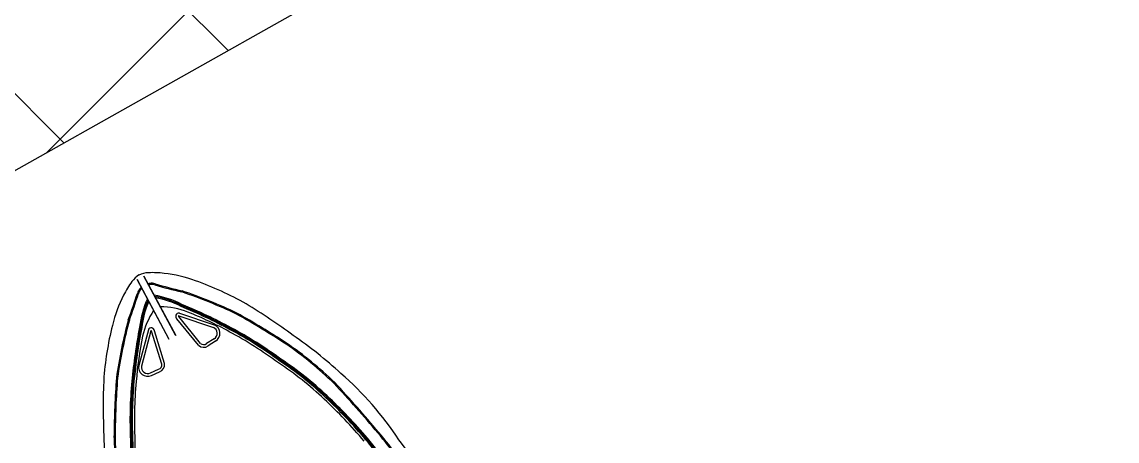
# Model space of a CAD drawing. Header units: metres. Extents: x 267365 to 277461, y 2088854 to 2108025.
# Drawn here: x 273625.7 to 273702.4, y 2097497.3 to 2097526.6 of the extents above; entities that cross this region are included whole.
import ezdxf

# ---------------------------------------------------------------- set-up
doc = ezdxf.new("R2010")
doc.units = ezdxf.units.M
doc.layers.add('HARBOUR', color=1, linetype='Continuous')

msp = doc.modelspace()

# ---------------------------------------------------------------- linework, layer by layer
at = {"color": 30}
for p, q in [((273636.014, 2097504.443), (273633.798, 2097508.577)), ((273633.798, 2097508.577), (273636.032, 2097504.411)), ((273636.014, 2097504.443), (273633.798, 2097508.577)), ((273633.798, 2097508.577), (273636.032, 2097504.411)), ((273634.272, 2097508.831), (273636.505, 2097504.665)), ((273636.488, 2097504.697), (273634.272, 2097508.831)), ((273634.272, 2097508.831), (273636.505, 2097504.665)), ((273636.488, 2097504.697), (273634.272, 2097508.831)), ((273636.718, 2097506.043), (273639.137, 2097505.231)), ((273636.718, 2097506.043), (273639.137, 2097505.231)), ((273636.758, 2097506.232), (273639.205, 2097505.41)), ((273636.758, 2097506.232), (273639.205, 2097505.41)), ((273638.102, 2097503.991), (273636.589, 2097505.838)), ((273638.102, 2097503.991), (273636.589, 2097505.838)), ((273638.244, 2097504.119), (273636.716, 2097505.987)), ((273638.244, 2097504.119), (273636.716, 2097505.987)), ((273634.587, 2097505.067), (273633.917, 2097502.575)), ((273634.587, 2097505.067), (273633.917, 2097502.575)), ((273634.766, 2097504.996), (273634.104, 2097502.532)), ((273634.766, 2097504.996), (273634.104, 2097502.532)), ((273635.524, 2097502.661), (273634.814, 2097504.967)), ((273635.524, 2097502.661), (273634.814, 2097504.967)), ((273635.71, 2097502.708), (273635.008, 2097504.99)), ((273635.71, 2097502.708), (273635.008, 2097504.99)), ((273639.195, 2097504.439), (273638.663, 2097504.102)), ((273639.195, 2097504.439), (273638.663, 2097504.102)), ((273639.296, 2097504.276), (273638.774, 2097503.945)), ((273639.296, 2097504.276), (273638.774, 2097503.945)), ((273634.731, 2097502.045), (273635.307, 2097502.302)), ((273634.731, 2097502.045), (273635.307, 2097502.302)), ((273634.811, 2097501.871), (273635.375, 2097502.123)), ((273634.811, 2097501.871), (273635.375, 2097502.123))]:
    msp.add_line(p, q, dxfattribs=at)
for centre, radius, start, end in [((273638.261, 2097504.843), 6.02, 143.32171, 153.94005), ((273638.261, 2097504.843), 6.02, 143.32171, 153.94005), ((273634.776, 2097507.506), 1.635, 121.25149, 145.20111), ((273634.776, 2097507.506), 1.635, 121.25149, 145.20111), ((273634.622, 2097507.423), 1.635, 91.19916, 115.14878), ((273634.622, 2097507.423), 1.635, 91.19916, 115.14878), ((273634.912, 2097503.047), 6.02, 82.46022, 93.07856), ((273634.912, 2097503.047), 6.02, 82.46022, 93.07856), ((273634.656, 2097499.582), 9.491, 70.05418, 83.67781), ((273634.656, 2097499.582), 9.491, 70.05418, 83.67781), ((273630.221, 2097487.097), 22.74, 60.46061, 70.28005), ((273630.221, 2097487.097), 22.74, 60.46061, 70.28005), ((273603.276, 2097517.071), 31.969, 339.30571, 342.80041), ((273603.276, 2097517.071), 31.969, 339.30571, 342.80041), ((273603.276, 2097517.071), 32.046, 339.31259, 342.80377), ((273603.276, 2097517.071), 32.046, 339.31259, 342.80377), ((273634.477, 2097507.446), 0.683, 135.34226, 165.50812), ((273634.477, 2097507.446), 0.683, 135.34226, 165.50812), ((273634.477, 2097507.446), 0.606, 135.13681, 165.67357), ((273634.477, 2097507.446), 0.606, 135.13681, 165.67357), ((273634.936, 2097507.096), 1.258, 132.13932, 138.65591), ((273634.936, 2097507.096), 1.258, 132.13932, 138.65591), ((273634.936, 2097507.096), 1.181, 133.0647, 138.76539), ((273634.936, 2097507.096), 1.181, 133.0647, 138.76539), ((273634.875, 2097507.063), 1.258, 97.74435, 104.26094), ((273634.875, 2097507.063), 1.258, 97.74435, 104.26094), ((273634.875, 2097507.063), 1.181, 97.63488, 103.33557), ((273634.875, 2097507.063), 1.181, 97.63488, 103.33557), ((273634.837, 2097507.639), 0.683, 70.89215, 101.058), ((273634.837, 2097507.639), 0.683, 70.89215, 101.058), ((273634.837, 2097507.639), 0.606, 70.72669, 101.26345), ((273634.837, 2097507.639), 0.606, 70.72669, 101.26345), ((273644.087, 2097538.954), 32.046, 253.5965, 257.08768), ((273644.087, 2097538.954), 32.046, 253.5965, 257.08768), ((273644.087, 2097538.954), 31.969, 253.59985, 257.09456), ((273644.087, 2097538.954), 31.969, 253.59985, 257.09456), ((273625.797, 2097474.737), 34.808, 64.55044, 71.35354), ((273625.797, 2097474.737), 34.808, 64.55044, 71.35354), ((273625.797, 2097474.737), 34.885, 64.54623, 71.35986), ((273625.797, 2097474.737), 34.885, 64.54623, 71.35986), ((273641.289, 2097503.138), 9.491, 152.72246, 166.34608), ((273641.289, 2097503.138), 9.491, 152.72246, 166.34608), ((273640.383, 2097504.532), 6.452, 155.30943, 173.56801), ((273640.383, 2097504.532), 6.452, 155.30943, 173.56801), ((273640.383, 2097504.532), 6.375, 155.83302, 173.59516), ((273640.383, 2097504.532), 6.375, 155.83302, 173.59516), ((273640.383, 2097504.532), 6.298, 156.37322, 173.62281), ((273640.383, 2097504.532), 6.298, 156.37322, 173.62281), ((273633.996, 2097501.107), 6.452, 62.83226, 81.09084), ((273633.996, 2097501.107), 6.452, 62.83226, 81.09084), ((273633.996, 2097501.107), 6.375, 62.80511, 80.56725), ((273633.996, 2097501.107), 6.375, 62.80511, 80.56725), ((273633.996, 2097501.107), 6.298, 62.77746, 80.02705), ((273633.996, 2097501.107), 6.298, 62.77746, 80.02705), ((273621.654, 2097470.208), 39.701, 61.83125, 67.35179), ((273621.654, 2097470.208), 39.701, 61.83125, 67.35179), ((273618.041, 2097468.342), 45.082, 53.70352, 58.74505), ((273618.041, 2097468.342), 45.082, 53.70352, 58.74505), ((273639.429, 2097503.458), 5.367, 146.49881, 167.60083), ((273639.429, 2097503.458), 5.367, 146.49881, 167.60083), ((273635.418, 2097501.308), 5.367, 68.79943, 89.90146), ((273635.418, 2097501.308), 5.367, 68.79943, 89.90146), ((273636.721, 2097506.014), 0.22, 80.39723, 233.14367), ((273636.721, 2097506.014), 0.22, 80.39723, 233.14367), ((273636.721, 2097506.014), 0.0285, 96.51397, 258.45497), ((273636.721, 2097506.014), 0.0285, 96.51397, 258.45497), ((273621.654, 2097470.208), 39.547, 61.83144, 67.36061), ((273621.654, 2097470.208), 39.547, 61.83144, 67.36061), ((273621.654, 2097470.208), 39.624, 61.83132, 67.35618), ((273621.654, 2097470.208), 39.624, 61.83132, 67.35618), ((273626.885, 2097480.571), 27.79, 61.2533, 67.85857), ((273626.885, 2097480.571), 27.79, 61.2533, 67.85857), ((273611.064, 2097453.195), 60.726, 56.89969, 60.73003), ((273611.064, 2097453.195), 60.726, 56.89969, 60.73003), ((273611.064, 2097453.195), 60.802, 56.8987, 60.73244), ((273611.064, 2097453.195), 60.802, 56.8987, 60.73244), ((273654.142, 2097499.923), 22.74, 166.12022, 175.93966), ((273654.142, 2097499.923), 22.74, 166.12022, 175.93966), ((273666.885, 2097496.768), 34.885, 165.04041, 171.85404), ((273666.885, 2097496.768), 34.885, 165.04041, 171.85404), ((273666.885, 2097496.768), 34.808, 165.04673, 171.84983), ((273666.885, 2097496.768), 34.808, 165.04673, 171.84983), ((273638.965, 2097504.82), 0.637, 301.31231, 67.92165), ((273638.965, 2097504.82), 0.637, 301.31231, 67.92165), ((273672.95, 2097497.713), 39.701, 169.04848, 174.56902), ((273672.95, 2097497.713), 39.701, 169.04848, 174.56902), ((273672.95, 2097497.713), 39.624, 169.04409, 174.56895), ((273672.95, 2097497.713), 39.624, 169.04409, 174.56895), ((273672.95, 2097497.713), 39.547, 169.03966, 174.56882), ((273672.95, 2097497.713), 39.547, 169.03966, 174.56882), ((273661.424, 2097499.09), 27.79, 168.5417, 175.14697), ((273661.424, 2097499.09), 27.79, 168.5417, 175.14697), ((273634.788, 2097504.978), 0.22, 3.2566, 156.00304), ((273634.788, 2097504.978), 0.22, 3.2566, 156.00304), ((273634.788, 2097504.978), 0.0285, 337.9453, 139.8863), ((273634.788, 2097504.978), 0.0285, 337.9453, 139.8863), ((273638.965, 2097504.82), 0.445, 301.10893, 67.22987), ((273638.965, 2097504.82), 0.445, 301.10893, 67.22987), ((273626.595, 2097479.532), 28.842, 53.6288, 61.7411), ((273626.595, 2097479.532), 28.842, 53.6288, 61.7411), ((273626.595, 2097479.532), 28.995, 53.63641, 61.74139), ((273626.595, 2097479.532), 28.995, 53.63641, 61.74139), ((273626.595, 2097479.532), 29.072, 53.64018, 61.74146), ((273626.595, 2097479.532), 29.072, 53.64018, 61.74146), ((273626.595, 2097479.532), 29.149, 53.64393, 61.74161), ((273626.595, 2097479.532), 29.149, 53.64393, 61.74161), ((273626.819, 2097478.779), 31.486, 47.55716, 55.33459), ((273626.819, 2097478.779), 31.486, 47.55716, 55.33459), ((273638.463, 2097504.344), 0.505, 224.33464, 308.00621), ((273638.463, 2097504.344), 0.505, 224.33464, 308.00621), ((273638.463, 2097504.344), 0.314, 225.69217, 309.53329), ((273638.463, 2097504.344), 0.314, 225.69217, 309.53329), ((273628.881, 2097481.876), 26.979, 46.11668, 55.33352), ((273628.881, 2097481.876), 26.979, 46.11668, 55.33352), ((273628.881, 2097481.876), 27.056, 46.11234, 55.33574), ((273628.881, 2097481.876), 27.056, 46.11234, 55.33574), ((273630.575, 2097482.924), 24.087, 46.66502, 56.48515), ((273630.575, 2097482.924), 24.087, 46.66502, 56.48515), ((273634.541, 2097502.448), 0.637, 168.47862, 295.08796), ((273634.541, 2097502.448), 0.637, 168.47862, 295.08796), ((273634.541, 2097502.448), 0.445, 169.1704, 295.29134), ((273634.541, 2097502.448), 0.445, 169.1704, 295.29134), ((273635.216, 2097502.602), 0.314, 286.86697, 10.7081), ((273635.216, 2097502.602), 0.314, 286.86697, 10.7081), ((273635.216, 2097502.602), 0.505, 288.39405, 12.06563), ((273635.216, 2097502.602), 0.505, 288.39405, 12.06563), ((273630.575, 2097482.924), 23.78, 46.66404, 56.50348), ((273630.575, 2097482.924), 23.78, 46.66404, 56.50348), ((273630.575, 2097482.924), 23.934, 46.66454, 56.49426), ((273630.575, 2097482.924), 23.934, 46.66454, 56.49426), ((273630.575, 2097482.924), 24.011, 46.66479, 56.48969), ((273630.575, 2097482.924), 24.011, 46.66479, 56.48969), ((273676.504, 2097499.689), 45.082, 177.65521, 182.69675), ((273676.504, 2097499.689), 45.082, 177.65521, 182.69675), ((273692.981, 2097497.118), 60.802, 175.66783, 179.50157), ((273692.981, 2097497.118), 60.802, 175.66783, 179.50157), ((273692.981, 2097497.118), 60.726, 175.67024, 179.50058), ((273692.981, 2097497.118), 60.726, 175.67024, 179.50058), ((273662.449, 2097498.757), 29.149, 174.65866, 182.75634), ((273662.449, 2097498.757), 29.149, 174.65866, 182.75634), ((273662.449, 2097498.757), 29.072, 174.65881, 182.76009), ((273662.449, 2097498.757), 29.072, 174.65881, 182.76009), ((273662.449, 2097498.757), 28.995, 174.65887, 182.76386), ((273662.449, 2097498.757), 28.995, 174.65887, 182.76386), ((273662.449, 2097498.757), 28.842, 174.65916, 182.77147), ((273662.449, 2097498.757), 28.842, 174.65916, 182.77147), ((273633.08, 2097484.792), 22.831, 33.42054, 48.9677), ((273633.08, 2097484.792), 22.831, 33.42054, 48.9677), ((273586.344, 2097444.09), 83.819, 39.89132, 43.06285), ((273586.344, 2097444.09), 83.819, 39.89132, 43.06285), ((273586.344, 2097444.09), 83.895, 39.89177, 43.06425), ((273586.344, 2097444.09), 83.895, 39.89177, 43.06425), ((273622.433, 2097474.152), 35.748, 40.30792, 46.82097), ((273622.433, 2097474.152), 35.748, 40.30792, 46.82097), ((273622.433, 2097474.152), 35.902, 40.30605, 46.82064), ((273622.433, 2097474.152), 35.902, 40.30605, 46.82064), ((273622.433, 2097474.152), 35.979, 40.30511, 46.82047), ((273622.433, 2097474.152), 35.979, 40.30511, 46.82047), ((273622.433, 2097474.152), 36.055, 40.30418, 46.82029), ((273622.433, 2097474.152), 36.055, 40.30418, 46.82029), ((273659.232, 2097498.15), 27.056, 181.06453, 190.28792), ((273659.232, 2097498.15), 27.056, 181.06453, 190.28792), ((273659.232, 2097498.15), 26.979, 181.06675, 190.28359), ((273659.232, 2097498.15), 26.979, 181.06675, 190.28359), ((273634.125, 2097483.532), 21.866, 35.05563, 40.88966), ((273634.125, 2097483.532), 21.866, 35.05563, 40.88966), ((273634.125, 2097483.532), 21.943, 35.05906, 40.88791), ((273634.125, 2097483.532), 21.943, 35.05906, 40.88791), ((273662.952, 2097498.154), 31.486, 181.06567, 188.84311), ((273662.952, 2097498.154), 31.486, 181.06567, 188.84311), ((273657.422, 2097497.319), 24.087, 179.91512, 189.73525), ((273657.422, 2097497.319), 24.087, 179.91512, 189.73525), ((273657.422, 2097497.319), 24.011, 179.91058, 189.73547), ((273657.422, 2097497.319), 24.011, 179.91058, 189.73547), ((273657.422, 2097497.319), 23.934, 179.90601, 189.73573), ((273657.422, 2097497.319), 23.934, 179.90601, 189.73573), ((273657.422, 2097497.319), 23.78, 179.89679, 189.73623), ((273657.422, 2097497.319), 23.78, 179.89679, 189.73623), ((273557.717, 2097421.646), 119.233, 38.30231, 39.4308), ((273557.717, 2097421.646), 119.233, 38.30231, 39.4308), ((273557.717, 2097421.646), 119.309, 38.30211, 39.43108), ((273557.717, 2097421.646), 119.309, 38.30211, 39.43108), ((273557.717, 2097421.646), 119.386, 38.30191, 39.43136), ((273557.717, 2097421.646), 119.386, 38.30191, 39.43136), ((273613.124, 2097467.59), 49.078, 31.72907, 37.35344), ((273613.124, 2097467.59), 49.078, 31.72907, 37.35344)]:
    msp.add_arc(centre, radius, start, end, dxfattribs=at)
at = {"layer": 'HARBOUR', "linetype": 'Continuous'}
for p, q in [((273627.446, 2097517.464), (273702.421, 2097592.439)), ((273627.446, 2097517.464), (273702.421, 2097592.439)), ((273640.17, 2097524.617), (273629.662, 2097535.125)), ((273640.17, 2097524.617), (273629.662, 2097535.125)), ((273628.673, 2097518.154), (273618.106, 2097528.721)), ((273628.673, 2097518.154), (273618.106, 2097528.721))]:
    msp.add_line(p, q, dxfattribs=at)
at = {"layer": 'HARBOUR'}
msp.add_line((273583.226, 2097492.606), (273657.628, 2097534.431), dxfattribs=at)
msp.add_line((273583.226, 2097492.606), (273657.628, 2097534.431), dxfattribs=at)

doc.saveas('drawing.dxf')
